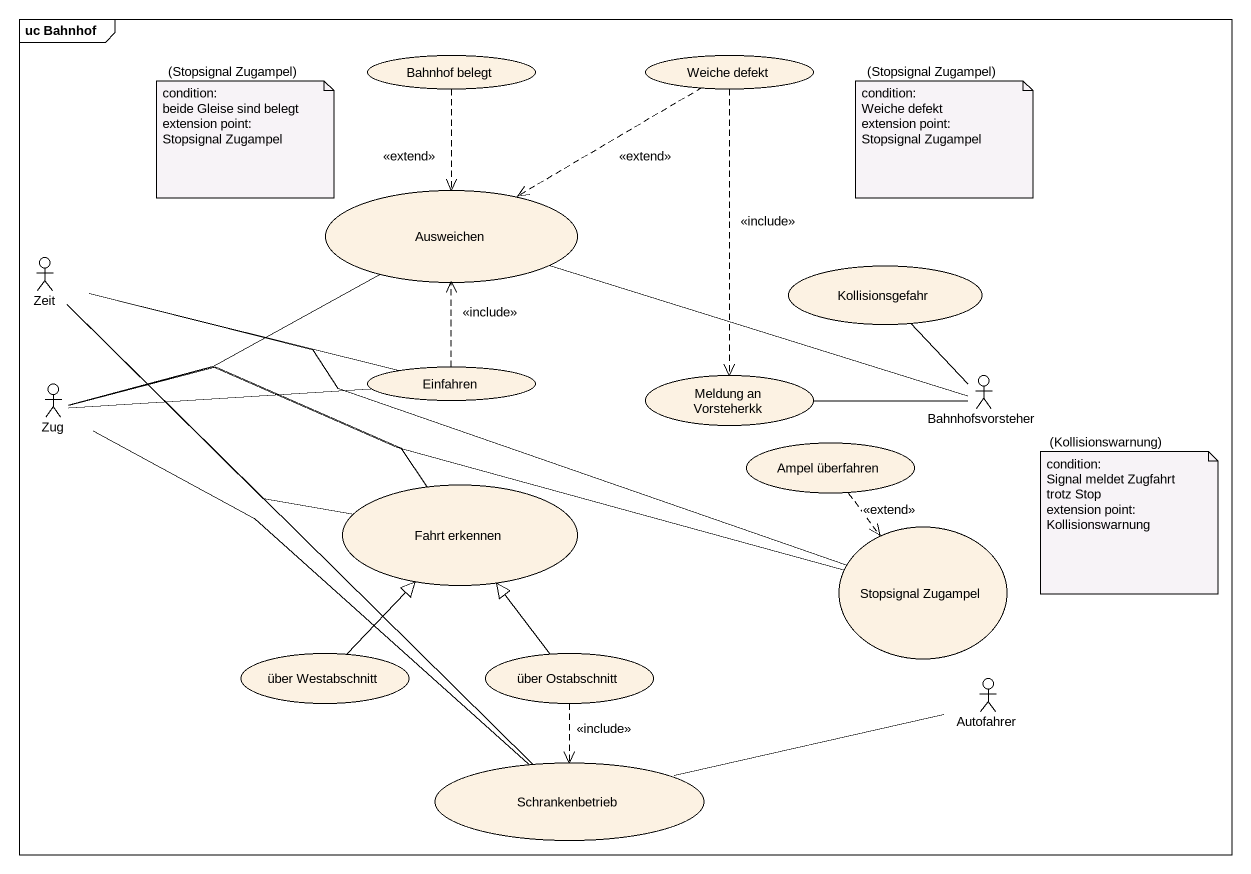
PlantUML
@startuml
mainframe uc Bahnhof
usecase "Bahnhof belegt" as Bahnhof_belegt
usecase "Weiche defekt" as Weiche_defekt
usecase Ausweichen
actor Zeit
usecase Kollisionsgefahr
usecase Einfahren
actor Zug
usecase "Meldung an Vorsteherkk" as Meldung_an_Vorsteherkk
actor Bahnhofsvorsteher
usecase "Ampel überfahren" as Ampel_überfahren
usecase "Fahrt erkennen" as Fahrt_erkennen
usecase "Stopsignal Zugampel" as Stopsignal_Zugampel
usecase "über Westabschnitt" as über_Westabschnitt
usecase "über Ostabschnitt" as über_Ostabschnitt
actor Autofahrer
usecase Schrankenbetrieb
Bahnhof_belegt ..> Ausweichen : (Stopsignal Zugampel)\n<<extend>>
Weiche_defekt .left.> Ausweichen : (Stopsignal Zugampel)\n<<extend>>
Weiche_defekt ..> Meldung_an_Vorsteherkk : <<include>>
Ausweichen -right- Bahnhofsvorsteher
Zeit -- Fahrt_erkennen
Zeit -- Schrankenbetrieb
Kollisionsgefahr -- Bahnhofsvorsteher
Einfahren .up.> Ausweichen : <<include>>
Einfahren -left- Zeit
Zug -right- Ausweichen
Zug -right- Einfahren
Zug -right- Fahrt_erkennen
Zug -- Schrankenbetrieb
Meldung_an_Vorsteherkk -right- Bahnhofsvorsteher
Ampel_überfahren ..> Stopsignal_Zugampel : (Kollisionswarnung)\n<<extend>>
Stopsignal_Zugampel -left- Zeit
Stopsignal_Zugampel -left- Zug
über_Westabschnitt -up-|> Fahrt_erkennen
über_Ostabschnitt -up-|> Fahrt_erkennen
über_Ostabschnitt ..> Schrankenbetrieb : <<include>>
Autofahrer -left- Schrankenbetrieb
note as N1
  condition:
  beide Gleise sind belegt
  extension point:
  Stopsignal Zugampel
end note
note as N2
  condition:
  Weiche defekt
  extension point:
  Stopsignal Zugampel
end note
note as N3
  condition:
  Signal meldet Zugfahrt trotz Stop
  extension point:
  Kollisionswarnung
end note
@enduml
